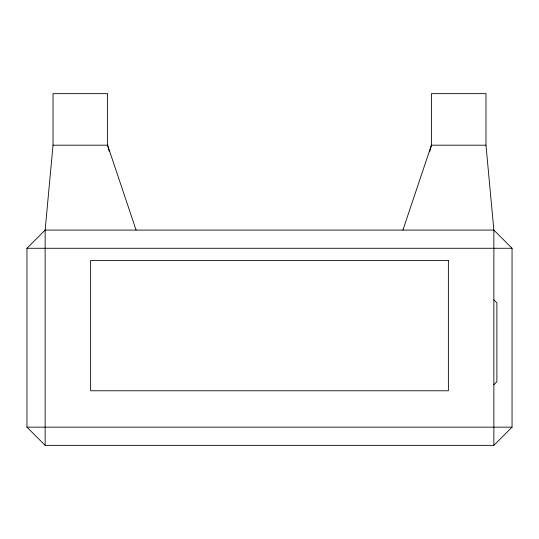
<?xml version="1.0" encoding="UTF-8"?>
<svg xmlns="http://www.w3.org/2000/svg" width="539" height="539" viewBox="0 0 539 539"><rect width="100%" height="100%" fill="white"/><g stroke="black" fill="none" stroke-linecap="round" stroke-linejoin="round"><path stroke-width="0.81" d="M109.309 151.661L107.598 145.193L107.598 93.651L53.024 93.651L53.024 145.193L45.141 230.086L45.141 445.349L493.859 445.349L512.05 427.157L512.05 248.277L493.859 230.086L485.976 145.193L485.976 93.651L431.402 93.651L431.402 145.193L429.691 151.661M402.902 230.086L431.402 145.193L485.976 145.193M45.141 445.349L26.95 427.157L26.95 248.277L45.141 230.086L493.859 230.086L493.859 445.349M493.859 384.711L496.891 381.679L496.891 302.851L493.859 299.819M53.024 145.193L107.598 145.193L136.097 230.086M26.95 248.277L512.05 248.277M26.95 427.157L512.05 427.157M448.381 260.404L90.619 260.404L90.619 390.775L448.381 390.775L448.381 260.404"/></g></svg>
